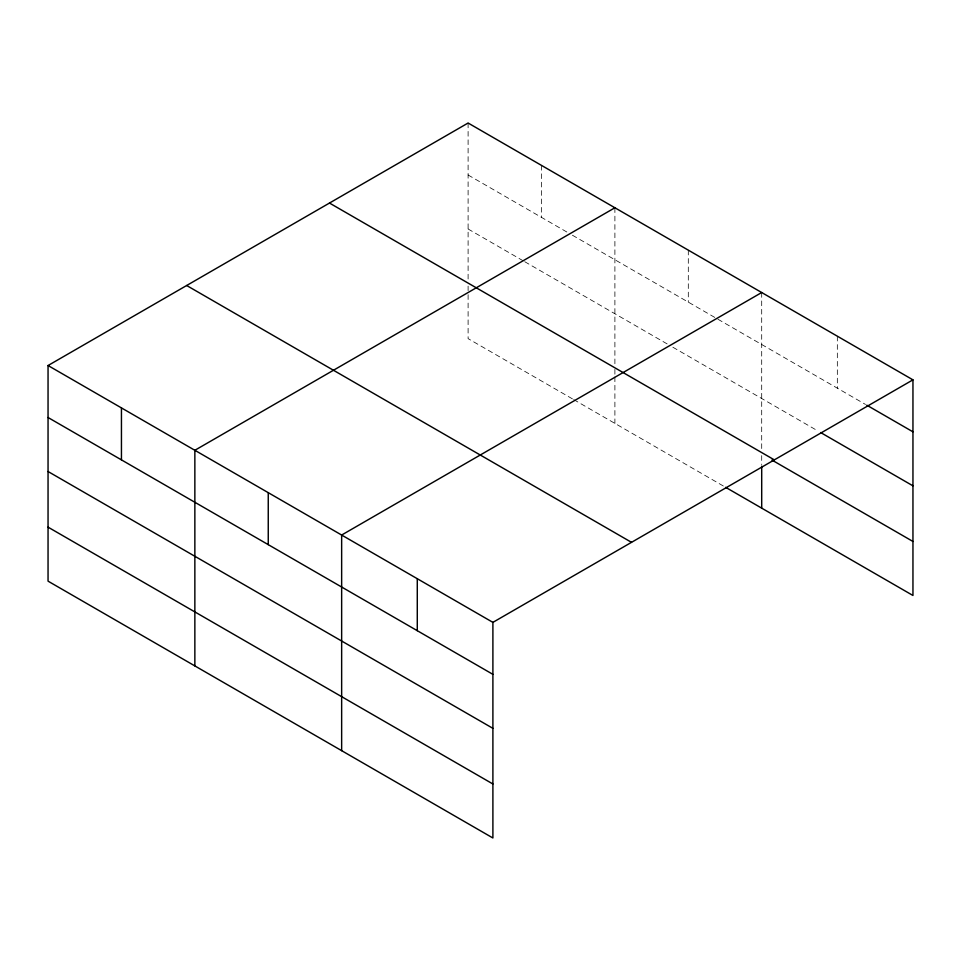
<?xml version="1.0" encoding="UTF-8"?>
<svg xmlns="http://www.w3.org/2000/svg" width="961" height="961" viewBox="0 0 961 961"><rect width="100%" height="100%" fill="white"/><g stroke="black" fill="none" stroke-linecap="round" stroke-linejoin="round"><path stroke-width="0.72" stroke-dasharray="4.8 3.6" d="M468.103 174.998L567.254 232.25M572.408 235.217L865.525 404.449M468.103 228.994L523.469 260.972M524.754 261.716L667.703 344.23M672.844 347.209L818.099 431.069M572.408 398.851L468.103 338.632L468.103 292.132M573.693 399.596L724.354 486.59M837.331 336.194L837.331 388.172M761.701 292.528L761.701 449.748M761.701 455.646L761.701 464.643M688.304 250.148L688.304 302.126M614.896 207.768L614.896 365M614.896 369.384L614.896 375.391M614.896 376.892L614.896 423.393M541.499 165.4L541.499 217.378M468.103 123.02L468.103 280.24M468.103 286.138L468.103 290.63"/><path stroke-width="1.44" d="M48.05 365.528L492.897 622.368L492.897 837.98L48.05 581.153L48.05 365.528L468.103 123.02L912.95 379.847L912.95 595.472L725.639 487.323M614.896 207.768L194.855 450.289L194.855 665.901M761.701 292.528L341.648 535.037L341.648 750.661M492.897 622.368L912.95 379.847M866.81 405.194L912.95 431.825M820.658 432.546L912.95 485.834M329.479 203.047L774.338 459.875M771.959 460.067L912.95 541.463M186.662 285.501L631.521 542.34M48.05 417.506L492.897 674.346M48.05 471.515L492.897 728.342M48.05 527.145L492.897 783.984M761.701 466.145L761.701 508.141M417.278 578.702L417.278 630.68M268.251 492.669L268.251 544.647M121.446 407.908L121.446 459.887"/></g></svg>
